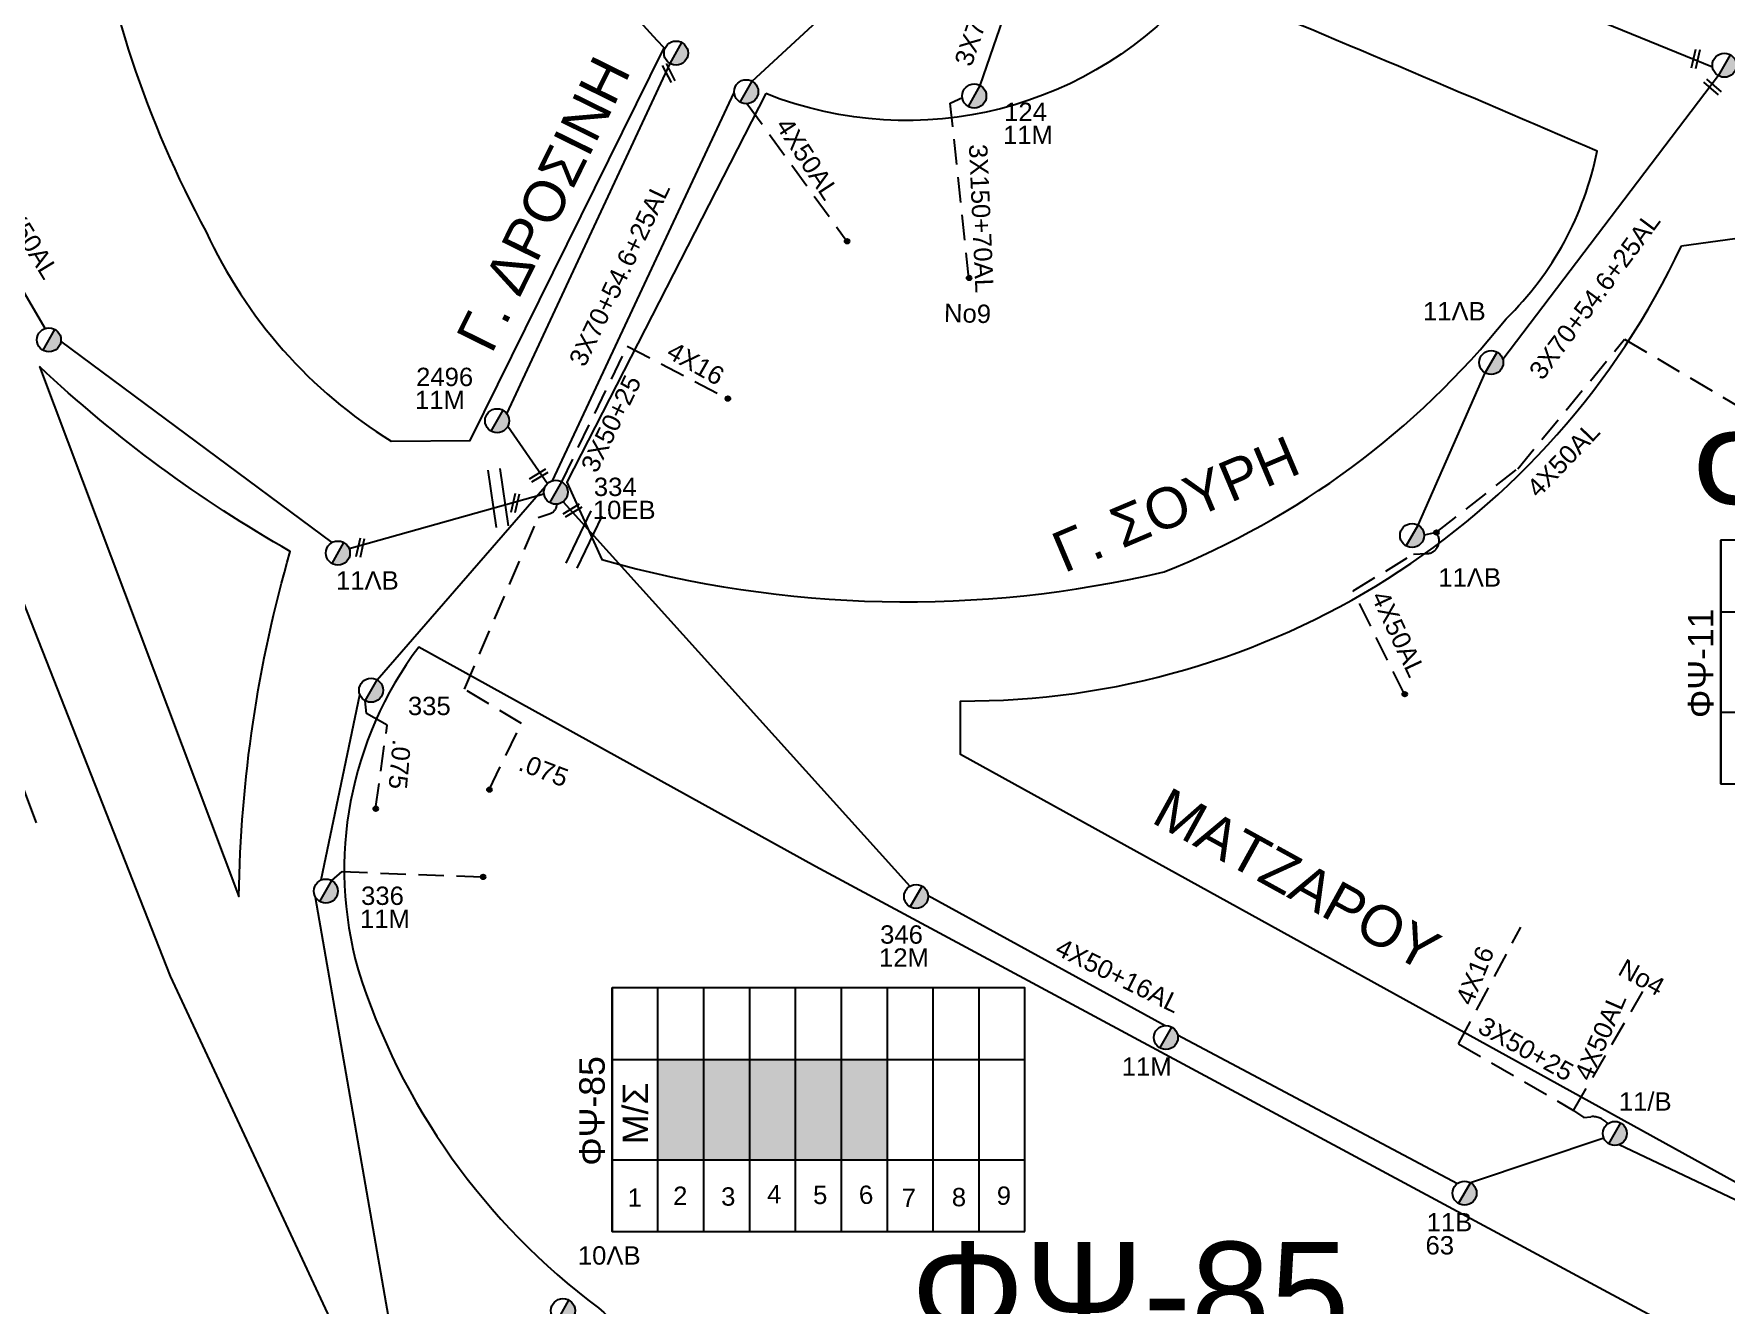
# Model space of a CAD drawing. Header units: millimetres. Extents: x 8791 to 11104, y 1833 to 2902.
# Drawn here: x 9616.2 to 9785.7, y 2354.8 to 2482.1 of the extents above; entities that cross this region are included whole.
import ezdxf
from ezdxf.enums import TextEntityAlignment as Align

# ---------------------------------------------------------------- set-up
doc = ezdxf.new("R2010")
doc.units = ezdxf.units.MM
doc.linetypes.add('DASHED', pattern=[19.05, 12.7, -6.35])
for name, color, linetype in [('Ασφαλειοκιβώτια Χ.Τ 9 αναχωρήσεων', 7, 'Continuous'), ('Γέφυρες Εναερίου Δικτύου', 7, 'Continuous'), ('Γυμνά εναέρια ΧΤ (3Φ)   3x50+35CU', 7, 'Continuous'), ('Γυμνά εναέρια ΧΤ (3Φ)   4x50AL', 7, 'Continuous'), ('Γυμνά εναέρια ΧΤ και ΦΟΠ (1Φ)   2x16+16AL', 7, 'Continuous'), ('Γυμνά εναέρια ΧΤ και ΦΟΠ (3Φ)   4x50+16AL', 7, 'Continuous'), ('Εναέρια παροχή ΧΤ 4x16', 7, 'SYN_LINE'), ('Επιγραφές - Σχήματα', 7, 'Continuous'), ('Καλώδια ΧΤ   3x150+70AL', 7, 'DASHED'), ('Καλώδια ΧΤ   4x50+13', 7, 'Continuous'), ('Μηχανική τομή', 7, 'Continuous'), ('Στύλος ΦΜ', 7, 'Continuous'), ('Στύλος ΦΜ @ 1', 7, 'Continuous'), ('Συνδέσεις', 7, 'Continuous'), ('Συνεστραμμένα ΧΤ   3x70+54.6+25AL', 7, 'SYN_LINE'), ('Τομή', 7, 'Continuous'), ('Υπόβαθρο ΔΕΗ', 7, 'Continuous'), ('Υπόγεια Καλώδια Δικτύου ΧΤ   .075', 7, 'DASHED')]:
    doc.layers.add(name, color=color, linetype=linetype)
doc.styles.add('ar', font='ARIAL.TTF')
doc.styles.get("Standard").update_dxf_attribs({"font": 'ARIAL.TTF'})
doc.linetypes.add('SYN_LINE', pattern='A,0.5,-0.0001,["/\\/\\/\\/",Standard,S=0.1,R=0,X=0,Y=-0.05],-0.25', length=0.7501)

# ---------------------------------------------------------------- blocks, each defined once
blk = doc.blocks.new('ΥΠΑΡΧΩΝ ΤΣΙΜΕΝΤΕΝΙΟΣ ΣΤΥΛΟΣ')
at = {"layer": 'Στύλος ΦΜ'}
blk.add_hatch(color=256, dxfattribs=at).paths.add_polyline_path([(-1.29, -2.28, 0.574793), (2.62, 0, 0.268822), (1.3, 2.27)])
blk.add_line((-1.29, -2.28), (1.3, 2.27), dxfattribs=at)
blk.add_circle((0, 0), 2.62, dxfattribs=at)
at = {"layer": 'Στύλος ΦΜ', "flags": 4}
for tag, p in [('ΑΡΙΘΜΟΣ', (-4.68, 8.05)), ('ΤΥΠΟΣ', (-4.91, 3.03))]:
    blk.add_attdef(tag, p, '', height=4, dxfattribs=at)
blk = doc.blocks.new('ΤΟΜΗ')
at = {"layer": 'Τομή', "ltscale": 40}
for p, q in [((-5.68, 0), (5.68, 0)), ((5.68, -2.33), (-5.68, -2.33))]:
    blk.add_line(p, q, dxfattribs=at)
blk = doc.blocks.new('ΑΣΦΑΛΕΙΟΚΙΒΩΤΙΟ ΥΠΟΣΤΑΘΜΟΥ 9 ΑΝΑΧΩΡΗΣΕΩΝ')
at = {"layer": 'Ασφαλειοκιβώτια Χ.Τ 9 αναχωρήσεων', "ltscale": 40}
for p, q in [((-23.8, 40.36), (24.02, 40.36)), ((-9.72, 40.36), (-9.72, -40.64)), ((9.94, 40.36), (9.94, -40.64)), ((-23.8, 31.36), (24.02, 31.36)), ((-23.8, 22.36), (24.02, 22.36)), ((-23.8, 13.36), (24.02, 13.36)), ((-23.8, 4.36), (24.02, 4.36)), ((-23.8, -4.64), (24.02, -4.64)), ((-23.8, -13.64), (24.02, -13.64)), ((-23.8, -22.64), (24.02, -22.64)), ((-23.8, -31.64), (24.02, -31.64))]:
    blk.add_line(p, q, dxfattribs=at)
at = {"layer": 'Ασφαλειοκιβώτια Χ.Τ 9 αναχωρήσεων'}
blk.add_lwpolyline([(-23.8, -40.64), (24.02, -40.64), (24.02, 40.36), (-23.8, 40.36)], close=True, dxfattribs=at)
for s, rotation, p in [('1', 270, (-18.96, 37.31)), ('2', 270, (-18.6, 28.38)), ('3', 270, (-18.74, 18.97)), ('4', 270, (-18.26, 9.95)), ('5', 270, (-18.42, 0.93)), ('6', 274.9707, (-18.52, -8.21)), ('7', 270, (-19, -16.47)), ('8', 270, (-18.86, -26.29)), ('9', 266.863, (-18.5, -35))]:
    blk.add_text(s, height=3.6, rotation=rotation, dxfattribs=at).set_placement(p)
at = {"layer": 'Ασφαλειοκιβώτια Χ.Τ 9 αναχωρήσεων', "ltscale": 40}
for tag, height, p in [('ΟΝΟΜΑ', 5, (-0.16, 44.31)), ('ΚΕΙΜΕΝΟ 1', 2, (17.06, 35.59)), ('ΚΕΙΜΕΝΟ 2', 2, (17.06, 26.88)), ('ΚΕΙΜΕΝΟ 3', 2, (17.06, 17.69)), ('ΚΕΙΜΕΝΟ 4', 2, (17.06, 8.71)), ('ΚΕΙΜΕΝΟ 5', 2, (17.06, -0.13)), ('ΚΕΙΜΕΝΟ 6', 2, (17.06, -9.05)), ('ΚΕΙΜΕΝΟ 7', 2, (17.06, -18.13)), ('ΚΕΙΜΕΝΟ 8', 2, (17.06, -26.85)), ('ΚΕΙΜΕΝΟ 9', 2, (17.06, -35.99)), ('ΣΧ', 2, (-0.1, -42.64))]:
    blk.add_attdef(tag, text='', height=height, dxfattribs=at).set_placement(p, align=Align.MIDDLE_CENTER)
blk = doc.blocks.new('ΜΗΧΑΝΙΚΗ ΤΟΜΗ')
at = {"layer": 'Μηχανική τομή', "ltscale": 40}
for p, q in [((-1.89, 0.78), (1.89, 0.78)), ((1.89, 0), (-1.89, 0))]:
    blk.add_line(p, q, dxfattribs=at)
blk = doc.blocks.new('_ΣΥΝΔΕΣΗ')
at = {"layer": 'Συνδέσεις', "linetype": 'SYN_LINE', "ltscale": 40}
blk.add_hatch(color=256, dxfattribs=at).paths.add_polyline_path([(0.5, -0.01, 1), (-0.5, -0.01, 1)])
at = {"layer": 'Συνδέσεις'}
blk.add_circle((0, -0.01), 0.5, dxfattribs=at)

msp = doc.modelspace()

# ---------------------------------------------------------------- hatches: boundary and pattern name
at = {"layer": 'Ασφαλειοκιβώτια Χ.Τ 9 αναχωρήσεων', "ltscale": 20}
for color, points in [(1, [(9678.74, 2379.37), (9678.74, 2369.34), (9683.33, 2369.34), (9683.33, 2379.37)]), (62, [(9683.33, 2379.37), (9683.33, 2369.34), (9687.93, 2369.34), (9687.93, 2379.37)]), (5, [(9687.93, 2379.37), (9687.93, 2369.34), (9692.52, 2369.34), (9692.52, 2379.37)]), (30, [(9692.52, 2379.37), (9692.52, 2369.34), (9697.12, 2369.34), (9697.12, 2379.37)]), (133, [(9697.12, 2379.37), (9697.12, 2369.34), (9701.71, 2369.34), (9701.71, 2379.37)])]:
    msp.add_hatch(color=color, dxfattribs=at).paths.add_polyline_path(points)

# ---------------------------------------------------------------- linework, layer by layer
at = {"layer": 'Γέφυρες Εναερίου Δικτύου', "color": 5}
for points in [[(9663.7, 2442.8), (9667.68, 2437.05)], [(9650.61, 2417.39), (9667.45, 2436.75)], [(9645.01, 2397.35), (9648.9, 2415.9)], [(9652.03, 2352.11), (9644.46, 2395.61)]]:
    msp.add_lwpolyline(points, dxfattribs=at)
at = {"layer": 'Γέφυρες Εναερίου Δικτύου', "color": 5, "linetype": 'DASHED', "ltscale": 0.2}
msp.add_lwpolyline([(9646.08, 2397.29), (9647.13, 2398.19), (9661.21, 2397.65)], dxfattribs=at)
at = {"layer": 'Γυμνά εναέρια ΧΤ (3Φ)   3x50+35CU', "color": 5, "linetype": 'DASHED', "ltscale": 0.2}
msp.add_lwpolyline([(9669.1, 2437.22), (9675.67, 2450.81)], dxfattribs=at)
at = {"layer": 'Γυμνά εναέρια ΧΤ (3Φ)   3x50+35CU', "color": 2, "linetype": 'DASHED', "ltscale": 0.2}
msp.add_lwpolyline([(9758.92, 2380.95), (9770.43, 2374.28), (9771.47, 2373.57), (9772.18, 2373.64, -0.253142), (9773.85, 2372.93, -14.132224)], format="xyb", dxfattribs=at)
at = {"layer": 'Γυμνά εναέρια ΧΤ (3Φ)   4x50AL', "color": 1}
for points in [[(9617.37, 2452.58), (9593.44, 2493.6)], [(9646.11, 2431.14), (9618.94, 2451.3)]]:
    msp.add_lwpolyline(points, dxfattribs=at)
at = {"layer": 'Γυμνά εναέρια ΧΤ (3Φ)   4x50AL', "color": 5, "linetype": 'DASHED', "ltscale": 0.2}
msp.add_lwpolyline([(9687.67, 2475.09), (9697.66, 2461.31)], dxfattribs=at)
at = {"layer": 'Γυμνά εναέρια ΧΤ (3Φ)   4x50AL', "color": 173, "linetype": 'DASHED', "ltscale": 0.2}
msp.add_lwpolyline([(9756.69, 2432.14), (9764.84, 2438.53), (9775.55, 2451.5), (9788.61, 2443.81)], dxfattribs=at)
at = {"layer": 'Γυμνά εναέρια ΧΤ (3Φ)   4x50AL', "color": 1, "linetype": 'SYN_LINE', "ltscale": 15}
msp.add_lwpolyline([(9667.32, 2436), (9647.82, 2430.5)], dxfattribs=at)
at = {"layer": 'Γυμνά εναέρια ΧΤ (3Φ)   4x50AL', "color": 173, "linetype": 'DASHED', "ltscale": 0.2}
msp.add_lwpolyline([(9753.5, 2415.95), (9748.37, 2426.3), (9754.4, 2429.99), (9755.72, 2430.03, 0.618835), (9756.69, 2432.14), (9755.46, 2431.88)], format="xyb", dxfattribs=at)
at = {"layer": 'Γυμνά εναέρια ΧΤ (3Φ)   4x50AL', "color": 2, "linetype": 'DASHED', "ltscale": 0.2}
msp.add_lwpolyline([(9770.43, 2374.28), (9777.38, 2386.19)], dxfattribs=at)
at = {"layer": 'Γυμνά εναέρια ΧΤ και ΦΟΠ (1Φ)   2x16+16AL', "color": 154}
msp.add_lwpolyline([(9663.61, 2444.03), (9679.96, 2479.11)], dxfattribs=at)
at = {"layer": 'Γυμνά εναέρια ΧΤ και ΦΟΠ (3Φ)   4x50+16AL', "color": 2}
for points in [[(9669.24, 2435.23), (9703.95, 2396.72)], [(9705.79, 2395.78), (9729.55, 2382.77)], [(9730.78, 2381.83), (9758.8, 2366.96)]]:
    msp.add_lwpolyline(points, dxfattribs=at)
at = {"layer": 'Εναέρια παροχή ΧΤ 4x16', "color": 5, "linetype": 'DASHED', "ltscale": 0.2}
msp.add_lwpolyline([(9675.67, 2450.81), (9685.73, 2445.55)], dxfattribs=at)
at = {"layer": 'Εναέρια παροχή ΧΤ 4x16', "color": 2, "linetype": 'DASHED', "ltscale": 0.2}
msp.add_lwpolyline([(9758.92, 2380.95), (9765.15, 2392.62)], dxfattribs=at)
at = {"layer": 'Καλώδια ΧΤ   3x150+70AL', "color": 173, "ltscale": 0.2}
msp.add_lwpolyline([(9709.87, 2457.63), (9708.02, 2475.15), (9709.23, 2475.7)], dxfattribs=at)
at = {"layer": 'Καλώδια ΧΤ   4x50+13', "color": 2}
for points in [[(9760.12, 2367.04), (9773.45, 2371.54)], [(9775.01, 2370.85), (9808.59, 2354.95)]]:
    msp.add_lwpolyline(points, dxfattribs=at)
at = {"layer": 'Συνεστραμμένα ΧΤ   3x70+54.6+25AL', "color": 5, "ltscale": 20}
for points in [[(9688.17, 2477.33), (9718, 2504.88)], [(9668.17, 2437.33), (9686.37, 2476.22)]]:
    msp.add_lwpolyline(points, dxfattribs=at)
at = {"layer": 'Συνεστραμμένα ΧΤ   3x70+54.6+25AL', "color": 173, "ltscale": 20}
for points in [[(9711.01, 2476.91), (9720.27, 2503.75)], [(9751.75, 2492.09), (9784.35, 2478.77)], [(9784.94, 2477.9), (9763.35, 2449.46)], [(9754.86, 2432.89), (9761.59, 2448.12)]]:
    msp.add_lwpolyline(points, dxfattribs=at)
at = {"layer": 'Υπόβαθρο ΔΕΗ'}
for points in [[(9652.03, 2441.29), (9659.94, 2441.35), (9679.35, 2480.68, -0.053196), (9669.52, 2493.56, -0.21253), (9669.05, 2521.53, -0.000485), (9630.19, 2541.38, 0.50604), (9622.21, 2538.41, 0.068906), (9621.74, 2497.65, 0.088163), (9633.49, 2462.27, 0.147264), (9652.03, 2441.29, 0.326313)], [(9593.51, 2359.06), (9647.19, 2332.27, 0.755839), (9651.87, 2335.51), (9645.67, 2353.95), (9629.91, 2387.72), (9606.88, 2446.24), (9588.55, 2497.7), (9573.68, 2537.81, 0.722545), (9568.09, 2536.07), (9584.84, 2488.97), (9603.03, 2438.77), (9616.47, 2403.06)], [(9689.54, 2476.1), (9669.61, 2437.18), (9673.11, 2429.44, 0.127643), (9729.43, 2428.21, 0.129348), (9763.69, 2453.55, 0.151448), (9772.79, 2470.34, 0.003318), (9732.95, 2487.19, -0.325095), (9689.54, 2476.1, -6.565116)], [(9781.25, 2460.87), (9794.82, 2462.71), (9842.45, 2438.82), (9828.62, 2402.59), (9815.32, 2368.74, -0.38643), (9797.05, 2361.36), (9709.03, 2409.92), (9709.03, 2415.27, 0.292214), (9781.25, 2460.87, -0.882388)], [(9616.79, 2448.76), (9636.78, 2395.7, -0.067119), (9641.92, 2430.24, -0.058068), (9616.79, 2448.76, -30.142137)], [(9791.62, 2346.49), (9694.51, 2398.71), (9654.78, 2420.66, 0.234383), (9648.71, 2388.36, 0.157731), (9672.78, 2354.51, 0.098502), (9692.57, 2342.57, 0.006924), (9764.34, 2306.95, 0.221052), (9785.1, 2305.31, 0.247672), (9797.69, 2323.6, 0.223088), (9791.62, 2346.49, -1.697314)]]:
    msp.add_lwpolyline(points, format="xyb", dxfattribs=at)
at = {"layer": 'Υπόγεια Καλώδια Δικτύου ΧΤ   .075', "color": 5, "ltscale": 0.2}
msp.add_lwpolyline([(9661.84, 2406.39), (9665.07, 2413.03), (9659.37, 2416.45), (9666.74, 2433.64), (9667.94, 2434.04, 0.326094), (9668.61, 2434.98, -1.011643)], format="xyb", dxfattribs=at)
msp.add_lwpolyline([(9650.46, 2404.48), (9651.62, 2412.86), (9649.56, 2414.02), (9649.42, 2415.3)], dxfattribs=at)

# ---------------------------------------------------------------- block references
at = {"layer": 'Ασφαλειοκιβώτια Χ.Τ 9 αναχωρήσεων', "xscale": 0.5104822389464277, "yscale": 0.5104822389464277, "zscale": 0.5104822389464277, "rotation": 90}
for p, values in [((9805.79, 2419.13), {'ΟΝΟΜΑ': 'ΦΨ-11'}), ((9694.75, 2374.3), {'ΟΝΟΜΑ': 'ΦΨ-85'})]:
    msp.add_blockref('ΑΣΦΑΛΕΙΟΚΙΒΩΤΙΟ ΥΠΟΣΤΑΘΜΟΥ 9 ΑΝΑΧΩΡΗΣΕΩΝ', p, dxfattribs=at).add_auto_attribs(values)
at = {"layer": 'Μηχανική τομή'}
for p, xscale, yscale, zscale, rotation in [((9782.47, 2479.62), 0.5104822389464069, 0.5104822389464069, 0.5104822389464069, 257.038138806452), ((9680, 2478.25), 0.5104822389466079, 0.5104822389466079, 0.5104822389466079, 117.1961589561387), ((9784.22, 2476.6), 0.510482238946253, 0.510482238946253, 0.510482238946253, 318.5911292772831), ((9666.69, 2438.01), 0.5104822389464513, 0.5104822389464513, 0.5104822389464513, 211.0549020995868), ((9664.25, 2435.14), 0.5104822389464069, 0.5104822389464069, 0.5104822389464069, 257.038138806452), ((9670.07, 2434.52), 0.5104822389464513, 0.5104822389464513, 0.5104822389464513, 211.0549020995868), ((9648.73, 2430.67), 0.5104822389464069, 0.5104822389464069, 0.5104822389464069, 257.038138806452)]:
    msp.add_blockref('ΜΗΧΑΝΙΚΗ ΤΟΜΗ', p, dxfattribs=dict(at, xscale=xscale, yscale=yscale, zscale=zscale, rotation=rotation))
at = {"layer": 'Στύλος ΦΜ @ 1', "ltscale": 40, "xscale": 0.4594340150515993, "yscale": 0.4594340150515993, "zscale": 0.4594340150515993}
for p in [(9680.55, 2480.16), (9785.54, 2478.94), (9687.58, 2476.29), (9617.75, 2451.44)]:
    msp.add_blockref('ΥΠΑΡΧΩΝ ΤΣΙΜΕΝΤΕΝΙΟΣ ΣΤΥΛΟΣ', p, dxfattribs=at)
at = {"layer": 'Στύλος ΦΜ @ 1', "ltscale": 40}
ref = msp.add_blockref('ΥΠΑΡΧΩΝ ΤΣΙΜΕΝΤΕΝΙΟΣ ΣΤΥΛΟΣ', (9710.42, 2475.86), dxfattribs=dict(at, xscale=0.4594340150515993, yscale=0.4594340150515993, zscale=0.4594340150515993))
ref.add_attrib('ΤΥΠΟΣ', '11M', (9713.3, 2471.04), dxfattribs={"layer": 'Στύλος ΦΜ', "height": 1.838, "flags": 4})
ref.add_attrib('ΑΡΙΘΜΟΣ', '124', (9713.41, 2473.35), dxfattribs={"layer": 'Στύλος ΦΜ', "height": 1.838, "flags": 4})
ref = msp.add_blockref('ΥΠΑΡΧΩΝ ΤΣΙΜΕΝΤΕΝΙΟΣ ΣΤΥΛΟΣ', (9762.19, 2449.17), dxfattribs=dict(at, xscale=0.4594340150515993, yscale=0.4594340150515993, zscale=0.4594340150515993))
ref.add_attrib('ΤΥΠΟΣ', '11ΛB', (9755.35, 2453.39), dxfattribs={"layer": 'Στύλος ΦΜ', "height": 1.838, "flags": 4})
ref = msp.add_blockref('ΥΠΑΡΧΩΝ ΤΣΙΜΕΝΤΕΝΙΟΣ ΣΤΥΛΟΣ', (9662.63, 2443.34), dxfattribs=dict(at, xscale=0.4594340150515993, yscale=0.4594340150515993, zscale=0.4594340150515993))
ref.add_attrib('ΤΥΠΟΣ', '11M', (9654.41, 2444.5), dxfattribs={"layer": 'Στύλος ΦΜ', "height": 1.838, "flags": 4})
ref.add_attrib('ΑΡΙΘΜΟΣ', '2496', (9654.52, 2446.81), dxfattribs={"layer": 'Στύλος ΦΜ', "height": 1.838, "flags": 4})
ref = msp.add_blockref('ΥΠΑΡΧΩΝ ΤΣΙΜΕΝΤΕΝΙΟΣ ΣΤΥΛΟΣ', (9668.51, 2436.18), dxfattribs=dict(at, xscale=0.4594340150515993, yscale=0.4594340150515993, zscale=0.4594340150515993))
ref.add_attrib('ΤΥΠΟΣ', '10EB', (9672.22, 2433.49), dxfattribs={"layer": 'Στύλος ΦΜ', "height": 1.838, "flags": 4})
ref.add_attrib('ΑΡΙΘΜΟΣ', '334', (9672.32, 2435.8), dxfattribs={"layer": 'Στύλος ΦΜ', "height": 1.838, "flags": 4})
ref = msp.add_blockref('ΥΠΑΡΧΩΝ ΤΣΙΜΕΝΤΕΝΙΟΣ ΣΤΥΛΟΣ', (9754.26, 2431.85), dxfattribs=dict(at, xscale=0.4594340150515993, yscale=0.4594340150515993, zscale=0.4594340150515993))
ref.add_attrib('ΤΥΠΟΣ', '11ΛB', (9756.89, 2426.73), dxfattribs={"layer": 'Στύλος ΦΜ', "height": 1.838, "flags": 4})
ref = msp.add_blockref('ΥΠΑΡΧΩΝ ΤΣΙΜΕΝΤΕΝΙΟΣ ΣΤΥΛΟΣ', (9646.69, 2430.09), dxfattribs=dict(at, xscale=0.4594340150515993, yscale=0.4594340150515993, zscale=0.4594340150515993))
ref.add_attrib('ΤΥΠΟΣ', '11ΛB', (9646.5, 2426.43), dxfattribs={"layer": 'Στύλος ΦΜ', "height": 1.838, "flags": 4})
ref = msp.add_blockref('ΥΠΑΡΧΩΝ ΤΣΙΜΕΝΤΕΝΙΟΣ ΣΤΥΛΟΣ', (9650.01, 2416.35), dxfattribs=dict(at, xscale=0.4594340150515993, yscale=0.4594340150515993, zscale=0.4594340150515993))
ref.add_attrib('ΤΥΠΟΣ', '335', (9653.7, 2413.86), dxfattribs={"layer": 'Στύλος ΦΜ', "height": 1.838, "flags": 4})
ref = msp.add_blockref('ΥΠΑΡΧΩΝ ΤΣΙΜΕΝΤΕΝΙΟΣ ΣΤΥΛΟΣ', (9645.48, 2396.24), dxfattribs=dict(at, xscale=0.4594340150515993, yscale=0.4594340150515993, zscale=0.4594340150515993))
ref.add_attrib('ΤΥΠΟΣ', '11M', (9648.9, 2392.54), dxfattribs={"layer": 'Στύλος ΦΜ', "height": 1.838, "flags": 4})
ref.add_attrib('ΑΡΙΘΜΟΣ', '336', (9649.01, 2394.85), dxfattribs={"layer": 'Στύλος ΦΜ', "height": 1.838, "flags": 4})
ref = msp.add_blockref('ΥΠΑΡΧΩΝ ΤΣΙΜΕΝΤΕΝΙΟΣ ΣΤΥΛΟΣ', (9704.59, 2395.7), dxfattribs=dict(at, xscale=0.4594340150515993, yscale=0.4594340150515993, zscale=0.4594340150515993))
ref.add_attrib('ΤΥΠΟΣ', '12M', (9700.88, 2388.66), dxfattribs={"layer": 'Στύλος ΦΜ', "height": 1.838, "flags": 4})
ref.add_attrib('ΑΡΙΘΜΟΣ', '346', (9700.99, 2390.97), dxfattribs={"layer": 'Στύλος ΦΜ', "height": 1.838, "flags": 4})
ref = msp.add_blockref('ΥΠΑΡΧΩΝ ΤΣΙΜΕΝΤΕΝΙΟΣ ΣΤΥΛΟΣ', (9729.61, 2381.57), dxfattribs=dict(at, xscale=0.4594340150515993, yscale=0.4594340150515993, zscale=0.4594340150515993))
ref.add_attrib('ΤΥΠΟΣ', '11M', (9725.19, 2377.74), dxfattribs={"layer": 'Στύλος ΦΜ', "height": 1.838, "flags": 4})
ref = msp.add_blockref('ΥΠΑΡΧΩΝ ΤΣΙΜΕΝΤΕΝΙΟΣ ΣΤΥΛΟΣ', (9774.57, 2371.97), dxfattribs=dict(at, xscale=0.4594340150515993, yscale=0.4594340150515993, zscale=0.4594340150515993))
ref.add_attrib('ΤΥΠΟΣ', '11/B', (9774.97, 2374.25), dxfattribs={"layer": 'Στύλος ΦΜ', "height": 1.838, "flags": 4})
ref = msp.add_blockref('ΥΠΑΡΧΩΝ ΤΣΙΜΕΝΤΕΝΙΟΣ ΣΤΥΛΟΣ', (9759.52, 2365.99), dxfattribs=dict(at, xscale=0.4594340150515993, yscale=0.4594340150515993, zscale=0.4594340150515993))
ref.add_attrib('ΤΥΠΟΣ', '63', (9755.61, 2359.85), dxfattribs={"layer": 'Στύλος ΦΜ', "height": 1.838, "flags": 4})
ref.add_attrib('ΑΡΙΘΜΟΣ', '11B', (9755.72, 2362.16), dxfattribs={"layer": 'Στύλος ΦΜ', "height": 1.838, "flags": 4})
ref = msp.add_blockref('ΥΠΑΡΧΩΝ ΤΣΙΜΕΝΤΕΝΙΟΣ ΣΤΥΛΟΣ', (9669.23, 2354.22), dxfattribs=dict(at, xscale=0.4594340150515993, yscale=0.4594340150515993, zscale=0.4594340150515993))
ref.add_attrib('ΤΥΠΟΣ', '10ΛB', (9670.72, 2358.83), dxfattribs={"layer": 'Στύλος ΦΜ', "height": 1.838, "flags": 4})
at = {"layer": 'Συνδέσεις', "xscale": 0.4594340150518314, "yscale": 0.4594340150518314, "zscale": 0.4594340150518314}
for p in [(9697.68, 2461.32), (9709.9, 2457.64), (9685.75, 2445.56), (9756.71, 2432.15), (9753.53, 2415.96), (9661.86, 2406.4), (9650.48, 2404.49), (9661.23, 2397.66)]:
    msp.add_blockref('_ΣΥΝΔΕΣΗ', p, dxfattribs=at)
at = {"layer": 'Τομή'}
for p, xscale, yscale, zscale, rotation in [((9662.15, 2435.52), 0.5104822389464003, 0.5104822389464003, 0.5104822389464003, 98.38331099625381), ((9670.8, 2431.69), 0.5104822389463279, 0.5104822389463279, 0.5104822389463279, 64.5185916298043)]:
    msp.add_blockref('ΤΟΜΗ', p, dxfattribs=dict(at, xscale=xscale, yscale=yscale, zscale=zscale, rotation=rotation))

# ---------------------------------------------------------------- texts
at = {"layer": 'Γυμνά εναέρια ΧΤ (3Φ)   4x50AL', "ltscale": 20}
for rotation, p in [(303.1698, (9693.72, 2469.58)), (301.4517, (9615.66, 2461.71)), (46.1209, (9769.4, 2439.46)), (295.1027, (9752.9, 2422)), (66.5531, (9773.11, 2381.66))]:
    msp.add_text('4X50AL', height=1.838, rotation=rotation, dxfattribs=at).set_placement(p, align=Align.MIDDLE)
at = {"layer": 'Γυμνά εναέρια ΧΤ και ΦΟΠ (3Φ)   4x50+16AL', "ltscale": 20}
msp.add_text('4X50+16AL', height=1.838, rotation=333.6445, dxfattribs=at).set_placement((9724.84, 2387.78), align=Align.MIDDLE)
at = {"layer": 'Εναέρια παροχή ΧΤ 4x16', "ltscale": 20}
for rotation, p in [(330.4131, (9682.53, 2449.08)), (67.7335, (9760.55, 2387.79))]:
    msp.add_text('4X16', height=1.838, rotation=rotation, dxfattribs=at).set_placement(p, align=Align.MIDDLE)
at = {"layer": 'Επιγραφές - Σχήματα', "ltscale": 20, "attachment_point": 1, "style": 'ar'}
for s, insert, char_height, width, rotation in [('Γ. ΔΡΟΣΙΝΗ', (9658.42, 2451.74), 4.084, 34.5107, 63.7642), ('Νο9', (9707.41, 2455.06), 1.838, 19.788, 358.6549), ('3X50+25', (9670.94, 2438.8), 1.838, 19.788, 63.9785), ('Γ. ΣΟΥΡΗ', (9717.81, 2431.81), 4.084, 34.5107, 22.9238), ('ΜΑΤΖΑΡΟΥ', (9729.98, 2406.76), 4.084, 34.5107, 331.1621), ('Νο4', (9775.64, 2389.55), 1.838, 19.788, 330.9453), ('3X50+25', (9761.6, 2383.76), 1.838, 19.788, 330.9453), ('Μ/Σ', (9675.2, 2370.9), 2.552, 5.0073, 90)]:
    msp.add_mtext(s, dxfattribs=dict(at, insert=insert, char_height=char_height, width=width, rotation=rotation))
at = {"layer": 'Επιγραφές - Σχήματα', "ltscale": 20, "char_height": 10.21, "width": 19.788, "attachment_point": 1, "style": 'ar'}
for s, insert in [('ΦΨ-11', (9782.15, 2443.52)), ('ΦΨ-85', (9704.07, 2361.11))]:
    msp.add_mtext(s, dxfattribs=dict(at, insert=insert))
at = {"layer": 'Καλώδια ΧΤ   3x150+70AL', "ltscale": 0.2}
msp.add_text('3X150+70AL', height=1.838, rotation=272.547, dxfattribs=at).set_placement((9711.13, 2463.59), align=Align.MIDDLE)
at = {"layer": 'Συνεστραμμένα ΧΤ   3x70+54.6+25AL', "ltscale": 20}
for rotation, p in [(71.3571, (9712.45, 2488.46)), (64.4879, (9674.88, 2458.03)), (53.3851, (9772.54, 2455.86))]:
    msp.add_text('3X70+54.6+25AL', height=1.8377, rotation=rotation, dxfattribs=at).set_placement(p, align=Align.MIDDLE)
at = {"layer": 'Υπόγεια Καλώδια Δικτύου ΧΤ   .075', "ltscale": 0.2}
for rotation, p in [(265.026, (9652.89, 2408.93)), (339.1188, (9667.3, 2408.36))]:
    msp.add_text('.075', height=1.838, rotation=rotation, dxfattribs=at).set_placement(p, align=Align.MIDDLE)

doc.saveas('drawing.dxf')
